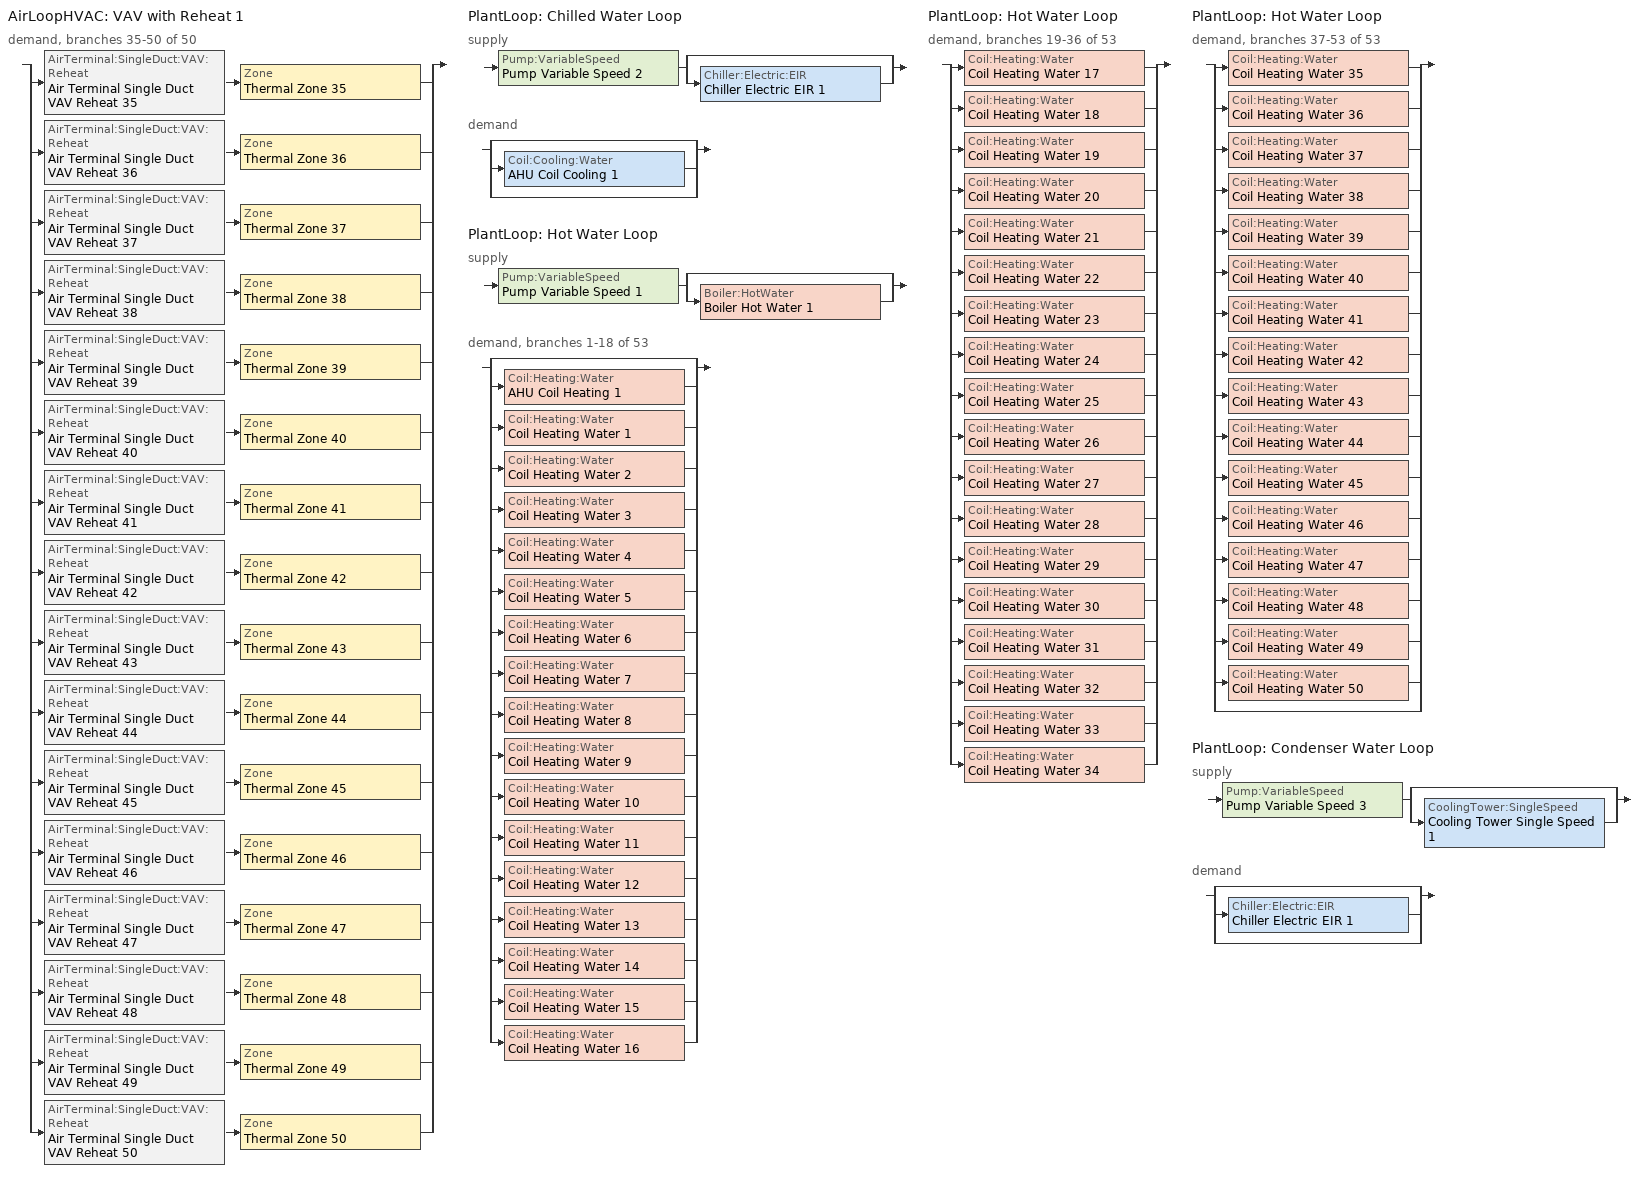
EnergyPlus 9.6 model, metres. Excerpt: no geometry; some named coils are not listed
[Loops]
AirLoopHVAC 'VAV with Reheat 1'
 demand, branches 35-50 of 50: split
  | AirTerminal:SingleDuct:VAV:Reheat 'Air Terminal Single Duct VAV Reheat 35' > Zone 'Thermal Zone 35'
  | AirTerminal:SingleDuct:VAV:Reheat 'Air Terminal Single Duct VAV Reheat 36' > Zone 'Thermal Zone 36'
  | AirTerminal:SingleDuct:VAV:Reheat 'Air Terminal Single Duct VAV Reheat 37' > Zone 'Thermal Zone 37'
  | AirTerminal:SingleDuct:VAV:Reheat 'Air Terminal Single Duct VAV Reheat 38' > Zone 'Thermal Zone 38'
  | AirTerminal:SingleDuct:VAV:Reheat 'Air Terminal Single Duct VAV Reheat 39' > Zone 'Thermal Zone 39'
  | AirTerminal:SingleDuct:VAV:Reheat 'Air Terminal Single Duct VAV Reheat 40' > Zone 'Thermal Zone 40'
  | AirTerminal:SingleDuct:VAV:Reheat 'Air Terminal Single Duct VAV Reheat 41' > Zone 'Thermal Zone 41'
  | AirTerminal:SingleDuct:VAV:Reheat 'Air Terminal Single Duct VAV Reheat 42' > Zone 'Thermal Zone 42'
  | AirTerminal:SingleDuct:VAV:Reheat 'Air Terminal Single Duct VAV Reheat 43' > Zone 'Thermal Zone 43'
  | AirTerminal:SingleDuct:VAV:Reheat 'Air Terminal Single Duct VAV Reheat 44' > Zone 'Thermal Zone 44'
  | AirTerminal:SingleDuct:VAV:Reheat 'Air Terminal Single Duct VAV Reheat 45' > Zone 'Thermal Zone 45'
  | AirTerminal:SingleDuct:VAV:Reheat 'Air Terminal Single Duct VAV Reheat 46' > Zone 'Thermal Zone 46'
  | AirTerminal:SingleDuct:VAV:Reheat 'Air Terminal Single Duct VAV Reheat 47' > Zone 'Thermal Zone 47'
  | AirTerminal:SingleDuct:VAV:Reheat 'Air Terminal Single Duct VAV Reheat 48' > Zone 'Thermal Zone 48'
  | AirTerminal:SingleDuct:VAV:Reheat 'Air Terminal Single Duct VAV Reheat 49' > Zone 'Thermal Zone 49'
  | AirTerminal:SingleDuct:VAV:Reheat 'Air Terminal Single Duct VAV Reheat 50' > Zone 'Thermal Zone 50'
PlantLoop 'Chilled Water Loop'
 supply: Pump:VariableSpeed 'Pump Variable Speed 2' > split
  | bypass
  | Chiller:Electric:EIR 'Chiller Electric EIR 1'
 demand: split
  | bypass
  | Coil:Cooling:Water 'AHU Coil Cooling 1'
  | bypass
PlantLoop 'Hot Water Loop'
 supply: Pump:VariableSpeed 'Pump Variable Speed 1' > split
  | bypass
  | Boiler:HotWater 'Boiler Hot Water 1'
 demand, branches 1-18 of 53: split
  | bypass
  | Coil:Heating:Water 'AHU Coil Heating 1'
  | Coil:Heating:Water 'Coil Heating Water 1'
  | Coil:Heating:Water 'Coil Heating Water 2'
  | Coil:Heating:Water 'Coil Heating Water 3'
  | Coil:Heating:Water 'Coil Heating Water 4'
  | Coil:Heating:Water 'Coil Heating Water 5'
  | Coil:Heating:Water 'Coil Heating Water 6'
  | Coil:Heating:Water 'Coil Heating Water 7'
  | Coil:Heating:Water 'Coil Heating Water 8'
  | Coil:Heating:Water 'Coil Heating Water 9'
  | Coil:Heating:Water 'Coil Heating Water 10'
  | Coil:Heating:Water 'Coil Heating Water 11'
  | Coil:Heating:Water 'Coil Heating Water 12'
  | Coil:Heating:Water 'Coil Heating Water 13'
  | Coil:Heating:Water 'Coil Heating Water 14'
  | Coil:Heating:Water 'Coil Heating Water 15'
  | Coil:Heating:Water 'Coil Heating Water 16'
PlantLoop 'Hot Water Loop'
 demand, branches 19-36 of 53: split
  | Coil:Heating:Water 'Coil Heating Water 17'
  | Coil:Heating:Water 'Coil Heating Water 18'
  | Coil:Heating:Water 'Coil Heating Water 19'
  | Coil:Heating:Water 'Coil Heating Water 20'
  | Coil:Heating:Water 'Coil Heating Water 21'
  | Coil:Heating:Water 'Coil Heating Water 22'
  | Coil:Heating:Water 'Coil Heating Water 23'
  | Coil:Heating:Water 'Coil Heating Water 24'
  | Coil:Heating:Water 'Coil Heating Water 25'
  | Coil:Heating:Water 'Coil Heating Water 26'
  | Coil:Heating:Water 'Coil Heating Water 27'
  | Coil:Heating:Water 'Coil Heating Water 28'
  | Coil:Heating:Water 'Coil Heating Water 29'
  | Coil:Heating:Water 'Coil Heating Water 30'
  | Coil:Heating:Water 'Coil Heating Water 31'
  | Coil:Heating:Water 'Coil Heating Water 32'
  | Coil:Heating:Water 'Coil Heating Water 33'
  | Coil:Heating:Water 'Coil Heating Water 34'
PlantLoop 'Hot Water Loop'
 demand, branches 37-53 of 53: split
  | Coil:Heating:Water 'Coil Heating Water 35'
  | Coil:Heating:Water 'Coil Heating Water 36'
  | Coil:Heating:Water 'Coil Heating Water 37'
  | Coil:Heating:Water 'Coil Heating Water 38'
  | Coil:Heating:Water 'Coil Heating Water 39'
  | Coil:Heating:Water 'Coil Heating Water 40'
  | Coil:Heating:Water 'Coil Heating Water 41'
  | Coil:Heating:Water 'Coil Heating Water 42'
  | Coil:Heating:Water 'Coil Heating Water 43'
  | Coil:Heating:Water 'Coil Heating Water 44'
  | Coil:Heating:Water 'Coil Heating Water 45'
  | Coil:Heating:Water 'Coil Heating Water 46'
  | Coil:Heating:Water 'Coil Heating Water 47'
  | Coil:Heating:Water 'Coil Heating Water 48'
  | Coil:Heating:Water 'Coil Heating Water 49'
  | Coil:Heating:Water 'Coil Heating Water 50'
  | bypass
PlantLoop 'Condenser Water Loop'
 supply: Pump:VariableSpeed 'Pump Variable Speed 3' > split
  | bypass
  | CoolingTower:SingleSpeed 'Cooling Tower Single Speed 1'
 demand: split
  | bypass
  | Chiller:Electric:EIR 'Chiller Electric EIR 1'
  | bypass
[Coil:Heating:Water] Availability Schedule=Always On Discrete; U-Factor Times Area Value W/K=Autosize; Maximum Water Flow Rate m3/s=Autosize; Performance Input Method=UFactorTimesAreaAndDesignWaterFlowRate; Rated Capacity W=Autosize; Rated Inlet Water Temperature C=82.2; Rated Inlet Air Temperature C=16.6; Rated Outlet Water Temperature C=71.1; Rated Outlet Air Temperature C=32.2; Rated Ratio for Air and Water Convection=0.5
Coil Heating Water 1; Coil Heating Water 2; Coil Heating Water 3; Coil Heating Water 4; Coil Heating Water 5; Coil Heating Water 6; Coil Heating Water 7; Coil Heating Water 8; Coil Heating Water 9; Coil Heating Water 10; Coil Heating Water 11; Coil Heating Water 12; Coil Heating Water 13; Coil Heating Water 14; Coil Heating Water 15; Coil Heating Water 16; Coil Heating Water 17; Coil Heating Water 18; Coil Heating Water 19; Coil Heating Water 20; Coil Heating Water 21; Coil Heating Water 22; Coil Heating Water 23; Coil Heating Water 24; Coil Heating Water 25; Coil Heating Water 26; Coil Heating Water 27; Coil Heating Water 28; Coil Heating Water 29; Coil Heating Water 30; Coil Heating Water 31; Coil Heating Water 32; Coil Heating Water 33; Coil Heating Water 34; Coil Heating Water 35; Coil Heating Water 36; Coil Heating Water 37; Coil Heating Water 38; Coil Heating Water 39; Coil Heating Water 40; Coil Heating Water 41; Coil Heating Water 42; Coil Heating Water 43; Coil Heating Water 44; Coil Heating Water 45; Coil Heating Water 46; Coil Heating Water 47; Coil Heating Water 48; Coil Heating Water 49; Coil Heating Water 50
[SetpointManager:Scheduled] Control Variable=Temperature
Name | Schedule | Setpoint Node or NodeList
Setpoint Manager Scheduled Chilled Water Duck | Chilled_Water_Temperature | Node Chilled Water Deck Supply
Setpoint Manager Scheduled Hot Water Duck | Hot_Water_Temperature | Node Hot Water Deck Supply
[ZoneControl:Thermostat] Temperature Difference Between Cutout And Setpoint deltaC=0
Name | Zone or ZoneList | Control Type Schedule | Control 1
Thermal Zone 35 Thermostat | Thermal Zone 35 | Thermal Zone 35 Thermostat Schedule | Thermostat Setpoint Dual Setpoint 35
Thermal Zone 36 Thermostat | Thermal Zone 36 | Thermal Zone 36 Thermostat Schedule | Thermostat Setpoint Dual Setpoint 36
Thermal Zone 37 Thermostat | Thermal Zone 37 | Thermal Zone 37 Thermostat Schedule | Thermostat Setpoint Dual Setpoint 37
Thermal Zone 38 Thermostat | Thermal Zone 38 | Thermal Zone 38 Thermostat Schedule | Thermostat Setpoint Dual Setpoint 38
Thermal Zone 39 Thermostat | Thermal Zone 39 | Thermal Zone 39 Thermostat Schedule | Thermostat Setpoint Dual Setpoint 39
Thermal Zone 40 Thermostat | Thermal Zone 40 | Thermal Zone 40 Thermostat Schedule | Thermostat Setpoint Dual Setpoint 40
Thermal Zone 41 Thermostat | Thermal Zone 41 | Thermal Zone 41 Thermostat Schedule | Thermostat Setpoint Dual Setpoint 41
Thermal Zone 42 Thermostat | Thermal Zone 42 | Thermal Zone 42 Thermostat Schedule | Thermostat Setpoint Dual Setpoint 42
Thermal Zone 43 Thermostat | Thermal Zone 43 | Thermal Zone 43 Thermostat Schedule | Thermostat Setpoint Dual Setpoint 43
Thermal Zone 44 Thermostat | Thermal Zone 44 | Thermal Zone 44 Thermostat Schedule | Thermostat Setpoint Dual Setpoint 44
Thermal Zone 45 Thermostat | Thermal Zone 45 | Thermal Zone 45 Thermostat Schedule | Thermostat Setpoint Dual Setpoint 45
Thermal Zone 46 Thermostat | Thermal Zone 46 | Thermal Zone 46 Thermostat Schedule | Thermostat Setpoint Dual Setpoint 46
Thermal Zone 47 Thermostat | Thermal Zone 47 | Thermal Zone 47 Thermostat Schedule | Thermostat Setpoint Dual Setpoint 47
Thermal Zone 48 Thermostat | Thermal Zone 48 | Thermal Zone 48 Thermostat Schedule | Thermostat Setpoint Dual Setpoint 48
Thermal Zone 49 Thermostat | Thermal Zone 49 | Thermal Zone 49 Thermostat Schedule | Thermostat Setpoint Dual Setpoint 49
Thermal Zone 50 Thermostat | Thermal Zone 50 | Thermal Zone 50 Thermostat Schedule | Thermostat Setpoint Dual Setpoint 50
[ThermostatSetpoint:DualSetpoint]
Name | Heating Setpoint Temperature Schedule | Cooling Setpoint Temperature Schedule
Thermostat Setpoint Dual Setpoint 35 | HtgSetp 35 | ClgSetp 35
Thermostat Setpoint Dual Setpoint 36 | HtgSetp 36 | ClgSetp 36
Thermostat Setpoint Dual Setpoint 37 | HtgSetp 37 | ClgSetp 37
Thermostat Setpoint Dual Setpoint 38 | HtgSetp 38 | ClgSetp 38
Thermostat Setpoint Dual Setpoint 39 | HtgSetp 39 | ClgSetp 39
Thermostat Setpoint Dual Setpoint 40 | HtgSetp 40 | ClgSetp 40
Thermostat Setpoint Dual Setpoint 41 | HtgSetp 41 | ClgSetp 41
Thermostat Setpoint Dual Setpoint 42 | HtgSetp 42 | ClgSetp 42
Thermostat Setpoint Dual Setpoint 43 | HtgSetp 43 | ClgSetp 43
Thermostat Setpoint Dual Setpoint 44 | HtgSetp 44 | ClgSetp 44
Thermostat Setpoint Dual Setpoint 45 | HtgSetp 45 | ClgSetp 45
Thermostat Setpoint Dual Setpoint 46 | HtgSetp 46 | ClgSetp 46
Thermostat Setpoint Dual Setpoint 47 | HtgSetp 47 | ClgSetp 47
Thermostat Setpoint Dual Setpoint 48 | HtgSetp 48 | ClgSetp 48
Thermostat Setpoint Dual Setpoint 49 | HtgSetp 49 | ClgSetp 49
Thermostat Setpoint Dual Setpoint 50 | HtgSetp 50 | ClgSetp 50
[AirTerminal:SingleDuct:VAV:Reheat] Availability Schedule=Always On Discrete; Maximum Air Flow Rate m3/s=Autosize; Zone Minimum Air Flow Input Method=Constant; Constant Minimum Air Flow Fraction=0.3; Fixed Minimum Air Flow Rate m3/s=0; Maximum Hot Water or Steam Flow Rate m3/s=Autosize; Minimum Hot Water or Steam Flow Rate m3/s=0; Convergence Tolerance=0.001; Damper Heating Action=Normal; Maximum Flow per Zone Floor Area During Reheat m3/s-m2=Autocalculate; Maximum Flow Fraction During Reheat=Autocalculate; Maximum Reheat Air Temperature C=35
Name | Reheat Coil
Air Terminal Single Duct VAV Reheat 35 | Coil Heating Water 35
Air Terminal Single Duct VAV Reheat 36 | Coil Heating Water 36
Air Terminal Single Duct VAV Reheat 37 | Coil Heating Water 37
Air Terminal Single Duct VAV Reheat 38 | Coil Heating Water 38
Air Terminal Single Duct VAV Reheat 39 | Coil Heating Water 39
Air Terminal Single Duct VAV Reheat 40 | Coil Heating Water 40
Air Terminal Single Duct VAV Reheat 41 | Coil Heating Water 41
Air Terminal Single Duct VAV Reheat 42 | Coil Heating Water 42
Air Terminal Single Duct VAV Reheat 43 | Coil Heating Water 43
Air Terminal Single Duct VAV Reheat 44 | Coil Heating Water 44
Air Terminal Single Duct VAV Reheat 45 | Coil Heating Water 45
Air Terminal Single Duct VAV Reheat 46 | Coil Heating Water 46
Air Terminal Single Duct VAV Reheat 47 | Coil Heating Water 47
Air Terminal Single Duct VAV Reheat 48 | Coil Heating Water 48
Air Terminal Single Duct VAV Reheat 49 | Coil Heating Water 49
Air Terminal Single Duct VAV Reheat 50 | Coil Heating Water 50
[Zone equipment]
Thermal Zone 35: Air Terminal Single Duct VAV Reheat 35
Thermal Zone 36: Air Terminal Single Duct VAV Reheat 36
Thermal Zone 37: Air Terminal Single Duct VAV Reheat 37
Thermal Zone 38: Air Terminal Single Duct VAV Reheat 38
Thermal Zone 39: Air Terminal Single Duct VAV Reheat 39
Thermal Zone 40: Air Terminal Single Duct VAV Reheat 40
Thermal Zone 41: Air Terminal Single Duct VAV Reheat 41
Thermal Zone 42: Air Terminal Single Duct VAV Reheat 42
Thermal Zone 43: Air Terminal Single Duct VAV Reheat 43
Thermal Zone 44: Air Terminal Single Duct VAV Reheat 44
Thermal Zone 45: Air Terminal Single Duct VAV Reheat 45
Thermal Zone 46: Air Terminal Single Duct VAV Reheat 46
Thermal Zone 47: Air Terminal Single Duct VAV Reheat 47
Thermal Zone 48: Air Terminal Single Duct VAV Reheat 48
Thermal Zone 49: Air Terminal Single Duct VAV Reheat 49
Thermal Zone 50: Air Terminal Single Duct VAV Reheat 50
[Sizing:Zone] Zone Cooling Design Supply Air Temperature Input Method=SupplyAirTemperature; Zone Cooling Design Supply Air Temperature C=13; Zone Cooling Design Supply Air Temperature Difference deltaC=11.11; Zone Heating Design Supply Air Temperature Input Method=SupplyAirTemperature; Zone Heating Design Supply Air Temperature C=45; Zone Heating Design Supply Air Temperature Difference deltaC=11.11; Zone Cooling Design Supply Air Humidity Ratio kgWater/kgDryAir=0.0085; Zone Heating Design Supply Air Humidity Ratio kgWater/kgDryAir=0.008; Cooling Design Air Flow Method=DesignDay; Cooling Design Air Flow Rate m3/s=0; Cooling Minimum Air Flow per Zone Floor Area m3/s-m2=0.000762; Cooling Minimum Air Flow m3/s=0; Cooling Minimum Air Flow Fraction=0; Heating Design Air Flow Method=DesignDay; Heating Design Air Flow Rate m3/s=0; Heating Maximum Air Flow per Zone Floor Area m3/s-m2=0.002032; Heating Maximum Air Flow m3/s=0.141576; Heating Maximum Air Flow Fraction=0.3; Account for Dedicated Outdoor Air System=No
Name | Design Specification Outdoor Air Object
Thermal Zone 35 | Ventilation 35
Thermal Zone 36 | Ventilation 36
Thermal Zone 37 | Ventilation 37
Thermal Zone 38 | Ventilation 38
Thermal Zone 39 | Ventilation 39
Thermal Zone 40 | Ventilation 40
Thermal Zone 41 | Ventilation 41
Thermal Zone 42 | Ventilation 42
Thermal Zone 43 | Ventilation 43
Thermal Zone 44 | Ventilation 44
Thermal Zone 45 | Ventilation 45
Thermal Zone 46 | Ventilation 46
Thermal Zone 47 | Ventilation 47
Thermal Zone 48 | Ventilation 48
Thermal Zone 49 | Ventilation 49
Thermal Zone 50 | Ventilation 50
[DesignSpecification:OutdoorAir] Outdoor Air Method=Sum; Outdoor Air Flow per Person m3/s-person=0; Outdoor Air Flow per Zone Floor Area m3/s-m2=0; Outdoor Air Flow per Zone m3/s=0; Outdoor Air Flow Air Changes per Hour 1/hr=1.2
Ventilation 35; Ventilation 36; Ventilation 37; Ventilation 38; Ventilation 39; Ventilation 40; Ventilation 41; Ventilation 42; Ventilation 43; Ventilation 44; Ventilation 45; Ventilation 46; Ventilation 47; Ventilation 48; Ventilation 49; Ventilation 50
[Chiller:Electric:EIR]
Chiller Electric EIR 1: Reference Capacity W=Autosize; Reference COP W/W=5.8; Reference Leaving Chilled Water Temperature C=6.67; Reference Entering Condenser Fluid Temperature C=29.4; Reference Chilled Water Flow Rate m3/s=Autosize; Reference Condenser Fluid Flow Rate m3/s=Autosize; Cooling Capacity Function of Temperature Curve=Curve Biquadratic 1; Electric Input to Cooling Output Ratio Function of Temperature Curve=Curve Biquadratic 2; Electric Input to Cooling Output Ratio Function of Part Load Ratio Curve=Curve Quadratic 1; Minimum Part Load Ratio=0.1; Maximum Part Load Ratio=1; Optimum Part Load Ratio=1; Minimum Unloading Ratio=0.2; Condenser Type=WaterCooled; Condenser Fan Power Ratio W/W=0; Fraction of Compressor Electric Consumption Rejected by Condenser=1; Leaving Chilled Water Lower Temperature Limit C=2; Chiller Flow Mode=NotModulated; Sizing Factor=1; Basin Heater Capacity W/K=0; Basin Heater Setpoint Temperature C=10; Condenser Heat Recovery Relative Capacity Fraction=1
[PlantEquipmentList]
Chilled Water Loop Cooling Equipment List: Chiller:Electric:EIR, Chiller Electric EIR 1
Hot Water Loop Heating Equipment List: Boiler:HotWater, Boiler Hot Water 1
Condenser Water Loop Cooling Equipment List: CoolingTower:SingleSpeed, Cooling Tower Single Speed 1
[PlantLoop] Fluid Type=Water; Load Distribution Scheme=Optimal; Plant Loop Demand Calculation Scheme=SingleSetpoint
Name | Plant Equipment Operation Scheme | Maximum Loop Temperature C | Minimum Loop Temperature C | Maximum Loop Flow Rate m3/s | Minimum Loop Flow Rate m3/s | Plant Loop Volume m3 | Maximum Loop Temperature | Minimum Loop Temperature | Maximum Loop Flow Rate | Minimum Loop Flow Rate | Plant Loop Volume
Chilled Water Loop | Chilled Water Loop Operation Schemes | 100 | 0 | Autosize | 0 | Autocalculate
Hot Water Loop | Hot Water Loop Operation Schemes |  |  |  |  |  | 100 | 0 | Autosize | 0 | Autocalculate
Condenser Water Loop | Condenser Water Loop Operation Schemes |  |  |  |  |  | 100 | 0 | Autosize | 0 | Autocalculate
[Sizing:Plant] Sizing Option=NonCoincident; Zone Timesteps in Averaging Window=1; Coincident Sizing Factor Mode=None
Name | Loop Type | Design Loop Exit Temperature C | Loop Design Temperature Difference deltaC | Design Loop Exit Temperature | Loop Design Temperature Difference
Chilled Water Loop | Cooling | 6 | 6.5
Hot Water Loop | Heating |  |  | 65 | 10
Condenser Water Loop | Condenser |  |  | 29.4 | 5.6
[Pump:VariableSpeed] Design Maximum Flow Rate m3/s=Autosize; Design Pump Head Pa=245000; Design Power Consumption W=Autosize; Fraction of Motor Inefficiencies to Fluid Stream=0; Coefficient 1 of the Part Load Performance Curve=0; Coefficient 2 of the Part Load Performance Curve=1; Coefficient 3 of the Part Load Performance Curve=0; Coefficient 4 of the Part Load Performance Curve=0; Pump Control Type=Intermittent; Skin Loss Radiative Fraction=0.5; Design Power Sizing Method=PowerPerFlowPerPressure; Design Minimum Flow Rate Fraction=0
Name | Motor Efficiency | Design Minimum Flow Rate m3/s | Design Electric Power per Unit Flow Rate W/(m3/s) | Design Shaft Power per Unit Flow Rate per Unit Head W/((m3/s)-Pa) | Design Minimum Flow Rate | Design Electric Power per Unit Flow Rate | Design Shaft Power per Unit Flow Rate per Unit Head
Pump Variable Speed 2 | 0.82 | 0 | 348701.1 | 1.28205
Pump Variable Speed 1 | 0.85 |  |  |  | 0 | 348701.1 | 1.28205
Pump Variable Speed 3 | 0.82 |  |  |  | 0 | 348701.1 | 1.28205
[PlantEquipmentOperationSchemes] Control Scheme Schedule Name 1=Always On Discrete
Name | Control Scheme Object Type 1 | Control Scheme Name 1
Chilled Water Loop Operation Schemes | PlantEquipmentOperation:CoolingLoad | Chilled Water Loop Cooling Operation Scheme
Hot Water Loop Operation Schemes | PlantEquipmentOperation:HeatingLoad | Hot Water Loop Heating Operation Scheme
Condenser Water Loop Operation Schemes | PlantEquipmentOperation:CoolingLoad | Condenser Water Loop Cooling Operation Scheme
[PlantEquipmentOperation:CoolingLoad] Load Range Lower Limit 1=0; Load Range Upper Limit 1=1000000000
Name | Range Equipment List Name 1
Chilled Water Loop Cooling Operation Scheme | Chilled Water Loop Cooling Equipment List
Condenser Water Loop Cooling Operation Scheme | Condenser Water Loop Cooling Equipment List
[Boiler:HotWater]
Boiler Hot Water 1: Fuel Type=NaturalGas; Nominal Capacity W=Autosize; Nominal Thermal Efficiency=0.82; Efficiency Curve Temperature Evaluation Variable=LeavingBoiler; Normalized Boiler Efficiency Curve=Boiler Efficiency; Design Water Flow Rate m3/s=Autosize; Minimum Part Load Ratio=0; Maximum Part Load Ratio=1; Optimum Part Load Ratio=1; Water Outlet Upper Temperature Limit C=99; Boiler Flow Mode=NotModulated; Parasitic Electric Load W=0; Sizing Factor=1
[PlantEquipmentOperation:HeatingLoad]
Hot Water Loop Heating Operation Scheme: Load Range Lower Limit 1=0; Load Range Upper Limit 1=1000000000; Range Equipment List Name 1=Hot Water Loop Heating Equipment List
[CoolingTower:SingleSpeed]
Cooling Tower Single Speed 1: Design Water Flow Rate m3/s=Autosize; Design Air Flow Rate m3/s=Autosize; Design Fan Power W=Autosize; Design U-Factor Times Area Value W/K=Autosize; Free Convection Regime Air Flow Rate m3/s=Autosize; Free Convection Regime Air Flow Rate Sizing Factor=0.1; Free Convection Regime U-Factor Times Area Value W/K=Autosize; Free Convection U-Factor Times Area Value Sizing Factor=0.1; Performance Input Method=UFactorTimesAreaAndDesignWaterFlowRate; Heat Rejection Capacity and Nominal Capacity Sizing Ratio=1.25; Nominal Capacity W=850000; Free Convection Capacity W=0; Free Convection Nominal Capacity Sizing Factor=0.1; Design Inlet Air Dry-Bulb Temperature C=25.6; Design Inlet Air Wet-Bulb Temperature C=25.6; Design Approach Temperature deltaC=Autosize; Design Range Temperature deltaC=Autosize; Basin Heater Capacity W/K=0; Basin Heater Setpoint Temperature C=2; Evaporation Loss Mode=LossFactor; Evaporation Loss Factor percent/K=0.2; Drift Loss Percent percent=0.008; Blowdown Calculation Mode=ConcentrationRatio; Blowdown Concentration Ratio=3; Capacity Control=FanCycling; Number of Cells=1; Cell Control=MinimalCell; Cell Minimum  Water Flow Rate Fraction=0.33; Cell Maximum Water Flow Rate Fraction=2.5; Sizing Factor=1
[SetpointManager:FollowOutdoorAirTemperature]
Setpoint Manager Follow Outdoor Air Temperature 1: Control Variable=Temperature; Reference Temperature Type=OutdoorAirWetBulb; Offset Temperature Difference=1.5; Maximum Setpoint Temperature=80; Minimum Setpoint Temperature=6; Setpoint Node or NodeList=Node Condenser Water Deck Supply
[Schedule:Day:Interval]
HtgSetp Summer Design Day 35; HtgSetp Summer Design Day 36; HtgSetp Summer Design Day 37; HtgSetp Summer Design Day 38; HtgSetp Summer Design Day 39; HtgSetp Summer Design Day 40; HtgSetp Summer Design Day 41; HtgSetp Summer Design Day 42; HtgSetp Summer Design Day 43; HtgSetp Summer Design Day 44; HtgSetp Summer Design Day 45; HtgSetp Summer Design Day 46; HtgSetp Summer Design Day 47; HtgSetp Summer Design Day 48; HtgSetp Summer Design Day 49; HtgSetp Summer Design Day 50: No, 24:00, 15.6
HtgSetp Winter Design Day 35; HtgSetp Winter Design Day 36; HtgSetp Winter Design Day 37; HtgSetp Winter Design Day 38; HtgSetp Winter Design Day 39; HtgSetp Winter Design Day 40; HtgSetp Winter Design Day 41; HtgSetp Winter Design Day 42; HtgSetp Winter Design Day 43; HtgSetp Winter Design Day 44; HtgSetp Winter Design Day 45; HtgSetp Winter Design Day 46; HtgSetp Winter Design Day 47; HtgSetp Winter Design Day 48; HtgSetp Winter Design Day 49; HtgSetp Winter Design Day 50: No, 24:00, 21
ClgSetp Summer Design Day 35; ClgSetp Summer Design Day 36; ClgSetp Summer Design Day 37; ClgSetp Summer Design Day 38; ClgSetp Summer Design Day 39; ClgSetp Summer Design Day 40; ClgSetp Summer Design Day 41; ClgSetp Summer Design Day 42; ClgSetp Summer Design Day 43; ClgSetp Summer Design Day 44; ClgSetp Summer Design Day 45; ClgSetp Summer Design Day 46; ClgSetp Summer Design Day 47; ClgSetp Summer Design Day 48; ClgSetp Summer Design Day 49; ClgSetp Summer Design Day 50: No, 06:00, 26.7, 22:00, 24, 24:00, 26.7
ClgSetp Winter Design Day 35; ClgSetp Winter Design Day 36; ClgSetp Winter Design Day 37; ClgSetp Winter Design Day 38; ClgSetp Winter Design Day 39; ClgSetp Winter Design Day 40; ClgSetp Winter Design Day 41; ClgSetp Winter Design Day 42; ClgSetp Winter Design Day 43; ClgSetp Winter Design Day 44; ClgSetp Winter Design Day 45; ClgSetp Winter Design Day 46; ClgSetp Winter Design Day 47; ClgSetp Winter Design Day 48; ClgSetp Winter Design Day 49; ClgSetp Winter Design Day 50: No, 24:00, 26.7
ClgSetp Default Schedule 35; ClgSetp Default Schedule 36; ClgSetp Default Schedule 37; ClgSetp Default Schedule 38; ClgSetp Default Schedule 39; ClgSetp Default Schedule 40; ClgSetp Default Schedule 41; ClgSetp Default Schedule 42; ClgSetp Default Schedule 43; ClgSetp Default Schedule 44; ClgSetp Default Schedule 45; ClgSetp Default Schedule 46; ClgSetp Default Schedule 47; ClgSetp Default Schedule 48; ClgSetp Default Schedule 49; ClgSetp Default Schedule 50: Temperature 37, No, 01:00, 27, 02:00, 27, 03:00, 27, 04:00, 27, 05:00, 27, 06:00, 27, 07:00, 27, 08:00, 27, 09:00, 24, 10:00, 24, 11:00, 24, 12:00, 24, 13:00, 24, 14:00, 24, 15:00, 24, 16:00, 24, 17:00, 24, 18:00, 24, 19:00, 27, 20:00, 27, 21:00, 27, 22:00, 27, 23:00, 27, 24:00, 27
HtgSetp Default Schedule 35; HtgSetp Default Schedule 36; HtgSetp Default Schedule 37; HtgSetp Default Schedule 38; HtgSetp Default Schedule 39; HtgSetp Default Schedule 40; HtgSetp Default Schedule 41; HtgSetp Default Schedule 42; HtgSetp Default Schedule 43; HtgSetp Default Schedule 44; HtgSetp Default Schedule 45; HtgSetp Default Schedule 46; HtgSetp Default Schedule 47; HtgSetp Default Schedule 48; HtgSetp Default Schedule 49; HtgSetp Default Schedule 50: Temperature 36, No, 01:00, 18, 02:00, 18, 03:00, 18, 04:00, 18, 05:00, 18, 06:00, 18, 07:00, 18, 08:00, 18, 09:00, 21, 10:00, 21, 11:00, 21, 12:00, 21, 13:00, 21, 14:00, 21, 15:00, 21, 16:00, 21, 17:00, 21, 18:00, 21, 19:00, 18, 20:00, 18, 21:00, 18, 22:00, 18, 23:00, 18, 24:00, 18
Chilled_Water_Temperature_Default; Chilled_Water_Temperature_Summer_Design_Day; Chilled_Water_Temperature_Winter_Design_Day: No, 24:00, 6
Hot_Water_Temperature_Default; Hot_Water_Temperature_Summer_Design_Day; Hot_Water_Temperature_Winter_Design_Day: No, 24:00, 65
[Schedule:Week:Daily]
HtgSetp 35 Week Rule - Jan1-Dec31: HtgSetp Default Schedule 35, HtgSetp Default Schedule 35, HtgSetp Default Schedule 35, HtgSetp Default Schedule 35, HtgSetp Default Schedule 35, HtgSetp Default Schedule 35, HtgSetp Default Schedule 35, HtgSetp Default Schedule 35, HtgSetp Summer Design Day 35, HtgSetp Winter Design Day 35, HtgSetp Default Schedule 35, HtgSetp Default Schedule 35
ClgSetp 35 Week Rule - Jan1-Dec31: ClgSetp Default Schedule 35, ClgSetp Default Schedule 35, ClgSetp Default Schedule 35, ClgSetp Default Schedule 35, ClgSetp Default Schedule 35, ClgSetp Default Schedule 35, ClgSetp Default Schedule 35, ClgSetp Default Schedule 35, ClgSetp Summer Design Day 35, ClgSetp Winter Design Day 35, ClgSetp Default Schedule 35, ClgSetp Default Schedule 35
HtgSetp 36 Week Rule - Jan1-Dec31: HtgSetp Default Schedule 36, HtgSetp Default Schedule 36, HtgSetp Default Schedule 36, HtgSetp Default Schedule 36, HtgSetp Default Schedule 36, HtgSetp Default Schedule 36, HtgSetp Default Schedule 36, HtgSetp Default Schedule 36, HtgSetp Summer Design Day 36, HtgSetp Winter Design Day 36, HtgSetp Default Schedule 36, HtgSetp Default Schedule 36
ClgSetp 36 Week Rule - Jan1-Dec31: ClgSetp Default Schedule 36, ClgSetp Default Schedule 36, ClgSetp Default Schedule 36, ClgSetp Default Schedule 36, ClgSetp Default Schedule 36, ClgSetp Default Schedule 36, ClgSetp Default Schedule 36, ClgSetp Default Schedule 36, ClgSetp Summer Design Day 36, ClgSetp Winter Design Day 36, ClgSetp Default Schedule 36, ClgSetp Default Schedule 36
HtgSetp 37 Week Rule - Jan1-Dec31: HtgSetp Default Schedule 37, HtgSetp Default Schedule 37, HtgSetp Default Schedule 37, HtgSetp Default Schedule 37, HtgSetp Default Schedule 37, HtgSetp Default Schedule 37, HtgSetp Default Schedule 37, HtgSetp Default Schedule 37, HtgSetp Summer Design Day 37, HtgSetp Winter Design Day 37, HtgSetp Default Schedule 37, HtgSetp Default Schedule 37
ClgSetp 37 Week Rule - Jan1-Dec31: ClgSetp Default Schedule 37, ClgSetp Default Schedule 37, ClgSetp Default Schedule 37, ClgSetp Default Schedule 37, ClgSetp Default Schedule 37, ClgSetp Default Schedule 37, ClgSetp Default Schedule 37, ClgSetp Default Schedule 37, ClgSetp Summer Design Day 37, ClgSetp Winter Design Day 37, ClgSetp Default Schedule 37, ClgSetp Default Schedule 37
HtgSetp 38 Week Rule - Jan1-Dec31: HtgSetp Default Schedule 38, HtgSetp Default Schedule 38, HtgSetp Default Schedule 38, HtgSetp Default Schedule 38, HtgSetp Default Schedule 38, HtgSetp Default Schedule 38, HtgSetp Default Schedule 38, HtgSetp Default Schedule 38, HtgSetp Summer Design Day 38, HtgSetp Winter Design Day 38, HtgSetp Default Schedule 38, HtgSetp Default Schedule 38
ClgSetp 38 Week Rule - Jan1-Dec31: ClgSetp Default Schedule 38, ClgSetp Default Schedule 38, ClgSetp Default Schedule 38, ClgSetp Default Schedule 38, ClgSetp Default Schedule 38, ClgSetp Default Schedule 38, ClgSetp Default Schedule 38, ClgSetp Default Schedule 38, ClgSetp Summer Design Day 38, ClgSetp Winter Design Day 38, ClgSetp Default Schedule 38, ClgSetp Default Schedule 38
HtgSetp 39 Week Rule - Jan1-Dec31: HtgSetp Default Schedule 39, HtgSetp Default Schedule 39, HtgSetp Default Schedule 39, HtgSetp Default Schedule 39, HtgSetp Default Schedule 39, HtgSetp Default Schedule 39, HtgSetp Default Schedule 39, HtgSetp Default Schedule 39, HtgSetp Summer Design Day 39, HtgSetp Winter Design Day 39, HtgSetp Default Schedule 39, HtgSetp Default Schedule 39
ClgSetp 39 Week Rule - Jan1-Dec31: ClgSetp Default Schedule 39, ClgSetp Default Schedule 39, ClgSetp Default Schedule 39, ClgSetp Default Schedule 39, ClgSetp Default Schedule 39, ClgSetp Default Schedule 39, ClgSetp Default Schedule 39, ClgSetp Default Schedule 39, ClgSetp Summer Design Day 39, ClgSetp Winter Design Day 39, ClgSetp Default Schedule 39, ClgSetp Default Schedule 39
HtgSetp 40 Week Rule - Jan1-Dec31: HtgSetp Default Schedule 40, HtgSetp Default Schedule 40, HtgSetp Default Schedule 40, HtgSetp Default Schedule 40, HtgSetp Default Schedule 40, HtgSetp Default Schedule 40, HtgSetp Default Schedule 40, HtgSetp Default Schedule 40, HtgSetp Summer Design Day 40, HtgSetp Winter Design Day 40, HtgSetp Default Schedule 40, HtgSetp Default Schedule 40
ClgSetp 40 Week Rule - Jan1-Dec31: ClgSetp Default Schedule 40, ClgSetp Default Schedule 40, ClgSetp Default Schedule 40, ClgSetp Default Schedule 40, ClgSetp Default Schedule 40, ClgSetp Default Schedule 40, ClgSetp Default Schedule 40, ClgSetp Default Schedule 40, ClgSetp Summer Design Day 40, ClgSetp Winter Design Day 40, ClgSetp Default Schedule 40, ClgSetp Default Schedule 40
HtgSetp 41 Week Rule - Jan1-Dec31: HtgSetp Default Schedule 41, HtgSetp Default Schedule 41, HtgSetp Default Schedule 41, HtgSetp Default Schedule 41, HtgSetp Default Schedule 41, HtgSetp Default Schedule 41, HtgSetp Default Schedule 41, HtgSetp Default Schedule 41, HtgSetp Summer Design Day 41, HtgSetp Winter Design Day 41, HtgSetp Default Schedule 41, HtgSetp Default Schedule 41
ClgSetp 41 Week Rule - Jan1-Dec31: ClgSetp Default Schedule 41, ClgSetp Default Schedule 41, ClgSetp Default Schedule 41, ClgSetp Default Schedule 41, ClgSetp Default Schedule 41, ClgSetp Default Schedule 41, ClgSetp Default Schedule 41, ClgSetp Default Schedule 41, ClgSetp Summer Design Day 41, ClgSetp Winter Design Day 41, ClgSetp Default Schedule 41, ClgSetp Default Schedule 41
HtgSetp 42 Week Rule - Jan1-Dec31: HtgSetp Default Schedule 42, HtgSetp Default Schedule 42, HtgSetp Default Schedule 42, HtgSetp Default Schedule 42, HtgSetp Default Schedule 42, HtgSetp Default Schedule 42, HtgSetp Default Schedule 42, HtgSetp Default Schedule 42, HtgSetp Summer Design Day 42, HtgSetp Winter Design Day 42, HtgSetp Default Schedule 42, HtgSetp Default Schedule 42
ClgSetp 42 Week Rule - Jan1-Dec31: ClgSetp Default Schedule 42, ClgSetp Default Schedule 42, ClgSetp Default Schedule 42, ClgSetp Default Schedule 42, ClgSetp Default Schedule 42, ClgSetp Default Schedule 42, ClgSetp Default Schedule 42, ClgSetp Default Schedule 42, ClgSetp Summer Design Day 42, ClgSetp Winter Design Day 42, ClgSetp Default Schedule 42, ClgSetp Default Schedule 42
HtgSetp 43 Week Rule - Jan1-Dec31: HtgSetp Default Schedule 43, HtgSetp Default Schedule 43, HtgSetp Default Schedule 43, HtgSetp Default Schedule 43, HtgSetp Default Schedule 43, HtgSetp Default Schedule 43, HtgSetp Default Schedule 43, HtgSetp Default Schedule 43, HtgSetp Summer Design Day 43, HtgSetp Winter Design Day 43, HtgSetp Default Schedule 43, HtgSetp Default Schedule 43
ClgSetp 43 Week Rule - Jan1-Dec31: ClgSetp Default Schedule 43, ClgSetp Default Schedule 43, ClgSetp Default Schedule 43, ClgSetp Default Schedule 43, ClgSetp Default Schedule 43, ClgSetp Default Schedule 43, ClgSetp Default Schedule 43, ClgSetp Default Schedule 43, ClgSetp Summer Design Day 43, ClgSetp Winter Design Day 43, ClgSetp Default Schedule 43, ClgSetp Default Schedule 43
HtgSetp 44 Week Rule - Jan1-Dec31: HtgSetp Default Schedule 44, HtgSetp Default Schedule 44, HtgSetp Default Schedule 44, HtgSetp Default Schedule 44, HtgSetp Default Schedule 44, HtgSetp Default Schedule 44, HtgSetp Default Schedule 44, HtgSetp Default Schedule 44, HtgSetp Summer Design Day 44, HtgSetp Winter Design Day 44, HtgSetp Default Schedule 44, HtgSetp Default Schedule 44
ClgSetp 44 Week Rule - Jan1-Dec31: ClgSetp Default Schedule 44, ClgSetp Default Schedule 44, ClgSetp Default Schedule 44, ClgSetp Default Schedule 44, ClgSetp Default Schedule 44, ClgSetp Default Schedule 44, ClgSetp Default Schedule 44, ClgSetp Default Schedule 44, ClgSetp Summer Design Day 44, ClgSetp Winter Design Day 44, ClgSetp Default Schedule 44, ClgSetp Default Schedule 44
HtgSetp 45 Week Rule - Jan1-Dec31: HtgSetp Default Schedule 45, HtgSetp Default Schedule 45, HtgSetp Default Schedule 45, HtgSetp Default Schedule 45, HtgSetp Default Schedule 45, HtgSetp Default Schedule 45, HtgSetp Default Schedule 45, HtgSetp Default Schedule 45, HtgSetp Summer Design Day 45, HtgSetp Winter Design Day 45, HtgSetp Default Schedule 45, HtgSetp Default Schedule 45
ClgSetp 45 Week Rule - Jan1-Dec31: ClgSetp Default Schedule 45, ClgSetp Default Schedule 45, ClgSetp Default Schedule 45, ClgSetp Default Schedule 45, ClgSetp Default Schedule 45, ClgSetp Default Schedule 45, ClgSetp Default Schedule 45, ClgSetp Default Schedule 45, ClgSetp Summer Design Day 45, ClgSetp Winter Design Day 45, ClgSetp Default Schedule 45, ClgSetp Default Schedule 45
HtgSetp 46 Week Rule - Jan1-Dec31: HtgSetp Default Schedule 46, HtgSetp Default Schedule 46, HtgSetp Default Schedule 46, HtgSetp Default Schedule 46, HtgSetp Default Schedule 46, HtgSetp Default Schedule 46, HtgSetp Default Schedule 46, HtgSetp Default Schedule 46, HtgSetp Summer Design Day 46, HtgSetp Winter Design Day 46, HtgSetp Default Schedule 46, HtgSetp Default Schedule 46
ClgSetp 46 Week Rule - Jan1-Dec31: ClgSetp Default Schedule 46, ClgSetp Default Schedule 46, ClgSetp Default Schedule 46, ClgSetp Default Schedule 46, ClgSetp Default Schedule 46, ClgSetp Default Schedule 46, ClgSetp Default Schedule 46, ClgSetp Default Schedule 46, ClgSetp Summer Design Day 46, ClgSetp Winter Design Day 46, ClgSetp Default Schedule 46, ClgSetp Default Schedule 46
HtgSetp 47 Week Rule - Jan1-Dec31: HtgSetp Default Schedule 47, HtgSetp Default Schedule 47, HtgSetp Default Schedule 47, HtgSetp Default Schedule 47, HtgSetp Default Schedule 47, HtgSetp Default Schedule 47, HtgSetp Default Schedule 47, HtgSetp Default Schedule 47, HtgSetp Summer Design Day 47, HtgSetp Winter Design Day 47, HtgSetp Default Schedule 47, HtgSetp Default Schedule 47
ClgSetp 47 Week Rule - Jan1-Dec31: ClgSetp Default Schedule 47, ClgSetp Default Schedule 47, ClgSetp Default Schedule 47, ClgSetp Default Schedule 47, ClgSetp Default Schedule 47, ClgSetp Default Schedule 47, ClgSetp Default Schedule 47, ClgSetp Default Schedule 47, ClgSetp Summer Design Day 47, ClgSetp Winter Design Day 47, ClgSetp Default Schedule 47, ClgSetp Default Schedule 47
HtgSetp 48 Week Rule - Jan1-Dec31: HtgSetp Default Schedule 48, HtgSetp Default Schedule 48, HtgSetp Default Schedule 48, HtgSetp Default Schedule 48, HtgSetp Default Schedule 48, HtgSetp Default Schedule 48, HtgSetp Default Schedule 48, HtgSetp Default Schedule 48, HtgSetp Summer Design Day 48, HtgSetp Winter Design Day 48, HtgSetp Default Schedule 48, HtgSetp Default Schedule 48
ClgSetp 48 Week Rule - Jan1-Dec31: ClgSetp Default Schedule 48, ClgSetp Default Schedule 48, ClgSetp Default Schedule 48, ClgSetp Default Schedule 48, ClgSetp Default Schedule 48, ClgSetp Default Schedule 48, ClgSetp Default Schedule 48, ClgSetp Default Schedule 48, ClgSetp Summer Design Day 48, ClgSetp Winter Design Day 48, ClgSetp Default Schedule 48, ClgSetp Default Schedule 48
HtgSetp 49 Week Rule - Jan1-Dec31: HtgSetp Default Schedule 49, HtgSetp Default Schedule 49, HtgSetp Default Schedule 49, HtgSetp Default Schedule 49, HtgSetp Default Schedule 49, HtgSetp Default Schedule 49, HtgSetp Default Schedule 49, HtgSetp Default Schedule 49, HtgSetp Summer Design Day 49, HtgSetp Winter Design Day 49, HtgSetp Default Schedule 49, HtgSetp Default Schedule 49
ClgSetp 49 Week Rule - Jan1-Dec31: ClgSetp Default Schedule 49, ClgSetp Default Schedule 49, ClgSetp Default Schedule 49, ClgSetp Default Schedule 49, ClgSetp Default Schedule 49, ClgSetp Default Schedule 49, ClgSetp Default Schedule 49, ClgSetp Default Schedule 49, ClgSetp Summer Design Day 49, ClgSetp Winter Design Day 49, ClgSetp Default Schedule 49, ClgSetp Default Schedule 49
HtgSetp 50 Week Rule - Jan1-Dec31: HtgSetp Default Schedule 50, HtgSetp Default Schedule 50, HtgSetp Default Schedule 50, HtgSetp Default Schedule 50, HtgSetp Default Schedule 50, HtgSetp Default Schedule 50, HtgSetp Default Schedule 50, HtgSetp Default Schedule 50, HtgSetp Summer Design Day 50, HtgSetp Winter Design Day 50, HtgSetp Default Schedule 50, HtgSetp Default Schedule 50
ClgSetp 50 Week Rule - Jan1-Dec31: ClgSetp Default Schedule 50, ClgSetp Default Schedule 50, ClgSetp Default Schedule 50, ClgSetp Default Schedule 50, ClgSetp Default Schedule 50, ClgSetp Default Schedule 50, ClgSetp Default Schedule 50, ClgSetp Default Schedule 50, ClgSetp Summer Design Day 50, ClgSetp Winter Design Day 50, ClgSetp Default Schedule 50, ClgSetp Default Schedule 50
Chilled_Water_Temperature Week Rule - Jan1-Dec31: Chilled_Water_Temperature_Default, Chilled_Water_Temperature_Default, Chilled_Water_Temperature_Default, Chilled_Water_Temperature_Default, Chilled_Water_Temperature_Default, Chilled_Water_Temperature_Default, Chilled_Water_Temperature_Default, Chilled_Water_Temperature_Default, Chilled_Water_Temperature_Summer_Design_Day, Chilled_Water_Temperature_Winter_Design_Day, Chilled_Water_Temperature_Default, Chilled_Water_Temperature_Default
Hot_Water_Temperature Week Rule - Jan1-Dec31: Hot_Water_Temperature_Default, Hot_Water_Temperature_Default, Hot_Water_Temperature_Default, Hot_Water_Temperature_Default, Hot_Water_Temperature_Default, Hot_Water_Temperature_Default, Hot_Water_Temperature_Default, Hot_Water_Temperature_Default, Hot_Water_Temperature_Summer_Design_Day, Hot_Water_Temperature_Winter_Design_Day, Hot_Water_Temperature_Default, Hot_Water_Temperature_Default
[Schedule:Year]
HtgSetp 35: HtgSetp 35 Week Rule - Jan1-Dec31, 1, 1, 12, 31
ClgSetp 35: ClgSetp 35 Week Rule - Jan1-Dec31, 1, 1, 12, 31
HtgSetp 36: HtgSetp 36 Week Rule - Jan1-Dec31, 1, 1, 12, 31
ClgSetp 36: ClgSetp 36 Week Rule - Jan1-Dec31, 1, 1, 12, 31
HtgSetp 37: HtgSetp 37 Week Rule - Jan1-Dec31, 1, 1, 12, 31
ClgSetp 37: ClgSetp 37 Week Rule - Jan1-Dec31, 1, 1, 12, 31
HtgSetp 38: HtgSetp 38 Week Rule - Jan1-Dec31, 1, 1, 12, 31
ClgSetp 38: ClgSetp 38 Week Rule - Jan1-Dec31, 1, 1, 12, 31
HtgSetp 39: HtgSetp 39 Week Rule - Jan1-Dec31, 1, 1, 12, 31
ClgSetp 39: ClgSetp 39 Week Rule - Jan1-Dec31, 1, 1, 12, 31
HtgSetp 40: HtgSetp 40 Week Rule - Jan1-Dec31, 1, 1, 12, 31
ClgSetp 40: ClgSetp 40 Week Rule - Jan1-Dec31, 1, 1, 12, 31
HtgSetp 41: HtgSetp 41 Week Rule - Jan1-Dec31, 1, 1, 12, 31
ClgSetp 41: ClgSetp 41 Week Rule - Jan1-Dec31, 1, 1, 12, 31
HtgSetp 42: HtgSetp 42 Week Rule - Jan1-Dec31, 1, 1, 12, 31
ClgSetp 42: ClgSetp 42 Week Rule - Jan1-Dec31, 1, 1, 12, 31
HtgSetp 43: HtgSetp 43 Week Rule - Jan1-Dec31, 1, 1, 12, 31
ClgSetp 43: ClgSetp 43 Week Rule - Jan1-Dec31, 1, 1, 12, 31
HtgSetp 44: HtgSetp 44 Week Rule - Jan1-Dec31, 1, 1, 12, 31
ClgSetp 44: ClgSetp 44 Week Rule - Jan1-Dec31, 1, 1, 12, 31
HtgSetp 45: HtgSetp 45 Week Rule - Jan1-Dec31, 1, 1, 12, 31
ClgSetp 45: ClgSetp 45 Week Rule - Jan1-Dec31, 1, 1, 12, 31
HtgSetp 46: HtgSetp 46 Week Rule - Jan1-Dec31, 1, 1, 12, 31
ClgSetp 46: ClgSetp 46 Week Rule - Jan1-Dec31, 1, 1, 12, 31
HtgSetp 47: HtgSetp 47 Week Rule - Jan1-Dec31, 1, 1, 12, 31
ClgSetp 47: ClgSetp 47 Week Rule - Jan1-Dec31, 1, 1, 12, 31
HtgSetp 48: HtgSetp 48 Week Rule - Jan1-Dec31, 1, 1, 12, 31
ClgSetp 48: ClgSetp 48 Week Rule - Jan1-Dec31, 1, 1, 12, 31
HtgSetp 49: HtgSetp 49 Week Rule - Jan1-Dec31, 1, 1, 12, 31
ClgSetp 49: ClgSetp 49 Week Rule - Jan1-Dec31, 1, 1, 12, 31
HtgSetp 50: HtgSetp 50 Week Rule - Jan1-Dec31, 1, 1, 12, 31
ClgSetp 50: ClgSetp 50 Week Rule - Jan1-Dec31, 1, 1, 12, 31
Chilled_Water_Temperature: Chilled_Water_Temperature Week Rule - Jan1-Dec31, 1, 1, 12, 31
Hot_Water_Temperature: Hot_Water_Temperature Week Rule - Jan1-Dec31, 1, 1, 12, 31
[Schedule:Compact]
Thermal Zone 35 Thermostat Schedule; Thermal Zone 36 Thermostat Schedule; Thermal Zone 37 Thermostat Schedule; Thermal Zone 38 Thermostat Schedule; Thermal Zone 39 Thermostat Schedule; Thermal Zone 40 Thermostat Schedule; Thermal Zone 41 Thermostat Schedule; Thermal Zone 42 Thermostat Schedule; Thermal Zone 43 Thermostat Schedule; Thermal Zone 44 Thermostat Schedule; Thermal Zone 45 Thermostat Schedule; Thermal Zone 46 Thermostat Schedule; Thermal Zone 47 Thermostat Schedule; Thermal Zone 48 Thermostat Schedule; Thermal Zone 49 Thermostat Schedule; Thermal Zone 50 Thermostat Schedule: Through: 12/31, For: AllDays, Until: 24:00, 4
[Schedule:Constant]
Always On Discrete: Hourly Value=1
[Curve:Biquadratic]
Name | Coefficient1 Constant | Coefficient2 x | Coefficient3 x**2 | Coefficient4 y | Coefficient5 y**2 | Coefficient6 x*y | Minimum Value of x | Maximum Value of x | Minimum Value of y | Maximum Value of y | Input Unit Type for X | Input Unit Type for Y | Output Unit Type
Curve Biquadratic 1 | 0.258 | 0.0389 | -0.000217 | 0.0469 | -0.000943 | -0.000343 | 5 | 10 | 24 | 35
Curve Biquadratic 2 | 0.934 | -0.0582 | 0.0045 | 0.00243 | 0.000486 | -0.00122 | 5 | 10 | 24 | 35
Boiler Efficiency | 1 | 0 | 0 | 0 | 0 | 0 | 0 | 1 | 0 | 1 | Dimensionless | Dimensionless | Dimensionless
[Curve:Quadratic]
Curve Quadratic 1: Coefficient1 Constant=0.222903; Coefficient2 x=0.313387; Coefficient3 x**2=0.46371; Minimum Value of x=0; Maximum Value of x=1
